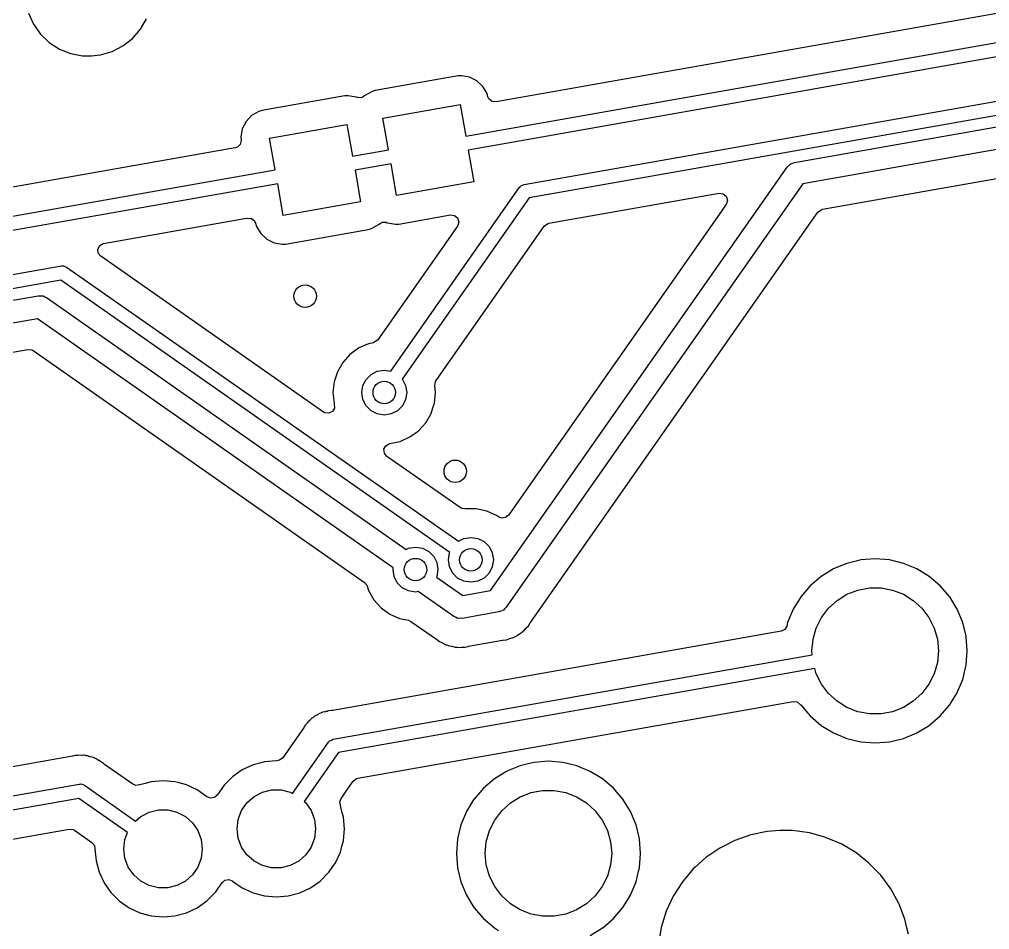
# Model space of a CAD drawing. Extents: x -140 to 29, y -83 to 10.
# Drawn here: x -68.88 to -51.62, y -59 to -42.8 of the extents above; entities that cross this region are included whole.
import ezdxf

# ---------------------------------------------------------------- set-up
doc = ezdxf.new("R2010")
doc.units = 0
doc.layers.add('BLACK', color=7, linetype='CONTINUOUS')

msp = doc.modelspace()

# ---------------------------------------------------------------- linework, layer by layer
at = {"layer": 'BLACK', "linetype": 'CONTINUOUS'}
for p, q in [((-43.5938, -41.2996), (-60.4055, -44.2713)), ((-60.9414, -44.8824), (-43.4295, -41.7869)), ((-43.3968, -42.035), (-60.898, -45.1286)), ((-68.723, -42.6944), (-68.6337, -42.8899)), ((-66.7326, -42.9786), (-66.6261, -42.7942)), ((-68.6337, -42.8899), (-68.509, -43.065)), ((-66.7336, -42.9804), (-66.7326, -42.9786)), ((-59.9073, -45.7397), (-43.2947, -42.8104)), ((-68.509, -43.065), (-68.3535, -43.2133)), ((-66.9727, -43.2202), (-66.8743, -43.1428)), ((-66.8743, -43.1428), (-66.7901, -43.0456)), ((-66.8743, -43.1428), (-66.8743, -43.1428)), ((-66.8743, -43.1428), (-66.8743, -43.1428)), ((-66.7901, -43.0456), (-66.7336, -42.9804)), ((-43.262, -43.0585), (-59.8129, -45.9769)), ((-68.3535, -43.2133), (-68.1726, -43.3295)), ((-67.2343, -43.3742), (-67.0433, -43.2757)), ((-67.0433, -43.2757), (-66.9727, -43.2202)), ((-55.0958, -45.3482), (-43.2617, -43.2615)), ((-68.1726, -43.3295), (-67.9731, -43.4094)), ((-67.9731, -43.4094), (-67.762, -43.4501)), ((-67.762, -43.4501), (-67.762, -43.4501)), ((-67.762, -43.4501), (-67.6009, -43.4501)), ((-67.6009, -43.4501), (-67.4406, -43.4348)), ((-67.6009, -43.4501), (-67.6009, -43.4501)), ((-67.6009, -43.4501), (-67.6009, -43.4501)), ((-67.6009, -43.4501), (-67.6009, -43.4501)), ((-67.4406, -43.4348), (-67.2343, -43.3742)), ((-67.4406, -43.4348), (-67.4406, -43.4348)), ((-67.4406, -43.4348), (-67.4406, -43.4348)), ((-67.2343, -43.3742), (-67.2343, -43.3742)), ((-67.2343, -43.3742), (-67.2343, -43.3742)), ((-43.2095, -43.6585), (-54.9448, -45.7277)), ((-61.0813, -43.8087), (-62.5529, -44.0682)), ((-61.0206, -43.8046), (-61.0813, -43.8087)), ((-61.0813, -43.8087), (-61.0813, -43.8087)), ((-60.8768, -43.8311), (-61.0206, -43.8046)), ((-61.0206, -43.8046), (-61.0206, -43.8046)), ((-60.7463, -43.8971), (-60.8768, -43.8311)), ((-60.8768, -43.8311), (-60.8768, -43.8311)), ((-60.6397, -43.9972), (-60.7463, -43.8971)), ((-60.5655, -44.1232), (-60.6397, -43.9972)), ((-63.0972, -44.1641), (-64.5688, -44.4236)), ((-63.0365, -44.16), (-63.0972, -44.1641)), ((-63.0972, -44.1641), (-63.0972, -44.1641)), ((-62.8927, -44.1866), (-63.0365, -44.16)), ((-63.0365, -44.16), (-63.0365, -44.16)), ((-62.889, -44.1884), (-62.8927, -44.1866)), ((-62.8927, -44.1866), (-62.8927, -44.1866)), ((-62.7446, -44.1647), (-62.8015, -44.1982)), ((-62.7445, -44.1648), (-62.7446, -44.1647)), ((-62.7438, -44.1643), (-62.7445, -44.1648)), ((-62.7403, -44.1622), (-62.7438, -44.1643)), ((-62.7375, -44.1592), (-62.7403, -44.1622)), ((-62.6114, -44.0851), (-62.7375, -44.1592)), ((-62.5529, -44.0682), (-62.6114, -44.0851)), ((-62.5529, -44.0682), (-62.5529, -44.0682)), ((-62.5529, -44.0682), (-62.5529, -44.0682)), ((-60.5485, -44.1822), (-60.5655, -44.1232)), ((-60.5655, -44.1232), (-60.5655, -44.1232)), ((-60.5312, -44.2187), (-60.5485, -44.1822)), ((-54.5977, -46.1829), (-43.1759, -44.1689)), ((-62.8724, -44.1954), (-62.889, -44.1884)), ((-62.8015, -44.1982), (-62.8724, -44.1954)), ((-62.4167, -44.5605), (-61.0409, -44.3179)), ((-61.0409, -44.3179), (-60.9414, -44.8824)), ((-60.4761, -44.2635), (-60.5312, -44.2187)), ((-60.4055, -44.2713), (-60.4761, -44.2635)), ((-64.7534, -44.5147), (-64.8534, -44.6213)), ((-64.6273, -44.4406), (-64.7534, -44.5147)), ((-64.5688, -44.4236), (-64.6273, -44.4406)), ((-64.5688, -44.4236), (-64.5688, -44.4236)), ((-64.5688, -44.4236), (-64.5688, -44.4236)), ((-64.8534, -44.6213), (-64.9194, -44.7518)), ((-64.4326, -44.916), (-63.0568, -44.6734)), ((-63.0568, -44.6734), (-62.9573, -45.2382)), ((-62.3171, -45.1253), (-62.4167, -44.5605)), ((-64.9194, -44.7518), (-64.9459, -44.8956)), ((-64.9571, -45.0268), (-65.0075, -45.0768)), ((-64.9418, -44.9575), (-64.9571, -45.0268)), ((-64.9459, -44.8956), (-64.9422, -44.9509)), ((-64.9422, -44.9509), (-64.9418, -44.9575)), ((-64.333, -45.4807), (-64.4326, -44.916)), ((-65.0456, -45.09), (-97.9266, -50.8878)), ((-65.0075, -45.0768), (-65.0456, -45.09)), ((-62.9573, -45.2382), (-62.3171, -45.1253)), ((-60.898, -45.1286), (-60.7984, -45.6937)), ((-62.2737, -45.3715), (-62.9138, -45.4844)), ((-62.1741, -45.9363), (-62.2737, -45.3715)), ((-55.2001, -45.4079), (-55.1779, -45.3828)), ((-55.1779, -45.3828), (-55.1674, -45.3784)), ((-55.1674, -45.3784), (-55.1589, -45.3707)), ((-55.1589, -45.3707), (-55.1268, -45.3612)), ((-55.1268, -45.3612), (-55.0958, -45.3482)), ((-98.4625, -51.4987), (-64.333, -45.4807)), ((-62.9138, -45.4844), (-62.8143, -46.0491)), ((-60.5039, -52.9696), (-55.2249, -45.4305)), ((-55.2249, -45.4305), (-55.2001, -45.4079)), ((-64.2896, -45.7269), (-98.4191, -51.7449)), ((-64.19, -46.2917), (-64.2896, -45.7269)), ((-60.7984, -45.6937), (-62.1741, -45.9363)), ((-54.9448, -45.7277), (-60.2238, -53.2669)), ((-59.935, -45.7534), (-59.9073, -45.7397)), ((-62.2786, -49.0623), (-59.988, -45.7911)), ((-59.988, -45.7911), (-59.9727, -45.7748)), ((-59.9727, -45.7748), (-59.9704, -45.7709)), ((-59.9704, -45.7709), (-59.968, -45.7697)), ((-59.968, -45.7697), (-59.9637, -45.7651)), ((-59.9637, -45.7651), (-59.935, -45.7534)), ((-59.4658, -46.432), (-56.4354, -45.8977)), ((-56.4354, -45.8977), (-56.3649, -45.9055)), ((-56.3649, -45.9055), (-56.3098, -45.9503)), ((-62.8143, -46.0491), (-64.19, -46.2917)), ((-59.8129, -45.9769), (-62.0735, -49.2053)), ((-56.3098, -45.9503), (-56.2876, -46.0178)), ((-56.2876, -46.0178), (-56.3055, -46.0865)), ((-56.3966, -46.2173), (-60.1675, -51.6026)), ((-58.7649, -52.07), (-54.679, -46.2347)), ((-56.3103, -46.094), (-56.3966, -46.2173)), ((-56.3055, -46.0865), (-56.3103, -46.094)), ((-54.679, -46.2347), (-54.6235, -46.1904)), ((-54.6235, -46.1904), (-54.5977, -46.1829)), ((-67.3863, -46.7893), (-64.8789, -46.3472)), ((-64.8789, -46.3472), (-64.8256, -46.3378)), ((-64.8256, -46.3378), (-64.755, -46.3457)), ((-64.755, -46.3457), (-64.6999, -46.3904)), ((-64.6999, -46.3904), (-64.6827, -46.4269)), ((-64.6827, -46.4269), (-64.6824, -46.4279)), ((-64.6824, -46.4279), (-64.6824, -46.4279)), ((-64.6824, -46.4279), (-64.6654, -46.4864)), ((-62.4864, -46.4449), (-62.4295, -46.4115)), ((-62.4295, -46.4115), (-62.3585, -46.4143)), ((-62.3585, -46.4143), (-62.342, -46.4212)), ((-62.342, -46.4212), (-62.3383, -46.4231)), ((-62.3383, -46.4231), (-62.1945, -46.4496)), ((-62.1337, -46.4455), (-61.2163, -46.2837)), ((-61.2163, -46.2837), (-61.1458, -46.2916)), ((-61.1458, -46.2916), (-61.0907, -46.3364)), ((-61.0907, -46.3364), (-61.0685, -46.4038)), ((-61.0685, -46.4038), (-61.0864, -46.4725)), ((-64.6654, -46.4864), (-64.5913, -46.6125)), ((-64.1496, -46.801), (-62.6781, -46.5415)), ((-62.6781, -46.5415), (-62.6195, -46.5245)), ((-62.6195, -46.5245), (-62.4935, -46.4504)), ((-61.0912, -46.4801), (-62.5094, -48.5054)), ((-62.4935, -46.4504), (-62.4907, -46.4474)), ((-62.4907, -46.4474), (-62.4871, -46.4454)), ((-62.4871, -46.4454), (-62.4865, -46.4448)), ((-62.4865, -46.4448), (-62.4864, -46.4449)), ((-62.1945, -46.4496), (-62.1669, -46.4477)), ((-62.1945, -46.4496), (-62.1945, -46.4496)), ((-62.1945, -46.4496), (-62.1945, -46.4496)), ((-62.1669, -46.4477), (-62.1337, -46.4455)), ((-61.4711, -49.2315), (-59.5471, -46.4838)), ((-61.0864, -46.4725), (-61.0912, -46.4801)), ((-59.5471, -46.4838), (-59.4917, -46.4395)), ((-59.4917, -46.4395), (-59.4658, -46.432)), ((-64.5913, -46.6125), (-64.4847, -46.7126)), ((-64.4847, -46.7126), (-64.3542, -46.7785)), ((-67.4883, -46.8905), (-67.4563, -46.8272)), ((-67.481, -46.9612), (-67.4883, -46.8905)), ((-67.4563, -46.8272), (-67.3951, -46.7912)), ((-67.3951, -46.7912), (-67.3863, -46.7893)), ((-64.3542, -46.7785), (-64.2104, -46.8051)), ((-64.2104, -46.8051), (-64.1828, -46.8032)), ((-64.2104, -46.8051), (-64.2104, -46.8051)), ((-64.2104, -46.8051), (-64.2104, -46.8051)), ((-64.1828, -46.8032), (-64.1496, -46.801)), ((-67.4367, -47.0166), (-67.481, -46.9612)), ((-63.4741, -49.7912), (-67.4367, -47.0166)), ((-109.103, -54.4143), (-68.1381, -47.191)), ((-68.1381, -47.191), (-68.1157, -47.1903)), ((-68.1157, -47.1903), (-68.1114, -47.1892)), ((-68.1114, -47.1892), (-68.1088, -47.19)), ((-68.1088, -47.19), (-68.1025, -47.1898)), ((-68.1025, -47.1898), (-68.074, -47.2018)), ((-68.074, -47.2018), (-68.0447, -47.2117)), ((-68.0447, -47.2117), (-61.0752, -52.0917)), ((-68.1456, -47.4462), (-109.009, -54.6515)), ((-61.2288, -52.2894), (-68.1456, -47.4462)), ((-104.292, -54.0228), (-68.5526, -47.721)), ((-68.5526, -47.721), (-68.5191, -47.7227)), ((-68.5191, -47.7227), (-68.4856, -47.7206)), ((-68.4856, -47.7206), (-68.4751, -47.7249)), ((-68.4751, -47.7249), (-68.4637, -47.7254)), ((-68.4637, -47.7254), (-68.4343, -47.7415)), ((-68.4343, -47.7415), (-68.4032, -47.7541)), ((-68.4032, -47.7541), (-62.0024, -52.236)), ((-68.5647, -48.1293), (-104.141, -54.4023)), ((-62.2325, -52.5632), (-68.5647, -48.1293)), ((-62.8501, -48.653), (-63.0046, -48.7653)), ((-62.8431, -48.6499), (-62.8501, -48.653)), ((-62.6756, -48.5753), (-62.8431, -48.6499)), ((-62.5864, -48.5564), (-62.6756, -48.5753)), ((-62.6756, -48.5753), (-62.6756, -48.5753)), ((-62.6756, -48.5753), (-62.6756, -48.5753)), ((-62.5648, -48.5497), (-62.5864, -48.5564)), ((-62.5094, -48.5054), (-62.5648, -48.5497)), ((-103.794, -54.8575), (-68.7353, -48.6757)), ((-68.7353, -48.6757), (-68.6647, -48.6836)), ((-68.6647, -48.6836), (-68.6411, -48.6966)), ((-68.6411, -48.6966), (-62.745, -52.8251)), ((-63.0046, -48.7653), (-63.1324, -48.9072)), ((-63.1324, -48.9072), (-63.2279, -49.0726)), ((-63.1324, -48.9072), (-63.1324, -48.9072)), ((-63.1324, -48.9072), (-63.1324, -48.9072)), ((-63.2279, -49.0726), (-63.2869, -49.2542)), ((-62.7169, -49.209), (-62.6284, -49.1205)), ((-62.6284, -49.1205), (-62.5169, -49.0637)), ((-62.5169, -49.0637), (-62.3933, -49.0441)), ((-62.3933, -49.0441), (-62.2786, -49.0623)), ((-63.2869, -49.2542), (-63.3068, -49.4441)), ((-62.7933, -49.4441), (-62.7738, -49.3205)), ((-62.7738, -49.3205), (-62.7169, -49.209)), ((-62.0735, -49.2053), (-62.0697, -49.209)), ((-62.0697, -49.209), (-62.0129, -49.3205)), ((-62.0129, -49.3205), (-61.9933, -49.4441)), ((-61.4932, -49.317), (-61.4804, -49.2471)), ((-61.4798, -49.4441), (-61.4932, -49.317)), ((-61.4804, -49.2471), (-61.4711, -49.2315)), ((-63.3068, -49.4441), (-63.2869, -49.6341)), ((-62.7738, -49.5677), (-62.7933, -49.4441)), ((-61.9933, -49.4441), (-62.0129, -49.5677)), ((-61.4998, -49.6341), (-61.4798, -49.4441)), ((-63.2869, -49.6341), (-63.2822, -49.6484)), ((-63.2822, -49.6484), (-63.282, -49.6491)), ((-63.282, -49.6491), (-63.28, -49.7201)), ((-62.7169, -49.6792), (-62.7738, -49.5677)), ((-62.6284, -49.7677), (-62.7169, -49.6792)), ((-62.0697, -49.6792), (-62.1582, -49.7677)), ((-62.0129, -49.5677), (-62.0697, -49.6792)), ((-61.5268, -49.7173), (-61.4998, -49.6341)), ((-63.4509, -49.8041), (-63.4741, -49.7912)), ((-63.3803, -49.8122), (-63.4509, -49.8041)), ((-63.3166, -49.7809), (-63.3803, -49.8122)), ((-63.28, -49.7201), (-63.3166, -49.7809)), ((-62.5169, -49.8246), (-62.6284, -49.7677)), ((-62.3933, -49.8441), (-62.5169, -49.8246)), ((-62.2697, -49.8246), (-62.3933, -49.8441)), ((-62.1582, -49.7677), (-62.2697, -49.8246)), ((-61.6543, -49.9811), (-61.5667, -49.8293)), ((-61.5667, -49.8293), (-61.5588, -49.8157)), ((-61.5588, -49.8157), (-61.5268, -49.7173)), ((-61.7821, -50.123), (-61.6543, -49.9811)), ((-61.6543, -49.9811), (-61.6543, -49.9811)), ((-61.9366, -50.2352), (-61.8433, -50.1675)), ((-61.8433, -50.1675), (-61.7821, -50.123)), ((-62.3994, -50.4538), (-62.3674, -50.3905)), ((-62.3674, -50.3905), (-62.3062, -50.3545)), ((-62.3062, -50.3545), (-62.3017, -50.3534)), ((-62.3017, -50.3534), (-62.2978, -50.3526)), ((-62.2978, -50.3526), (-62.111, -50.3129)), ((-62.2978, -50.3526), (-62.2978, -50.3526)), ((-62.111, -50.3129), (-61.9366, -50.2352)), ((-62.3921, -50.5244), (-62.3994, -50.4538)), ((-62.3478, -50.5799), (-62.3921, -50.5244)), ((-61.0441, -51.4928), (-62.3478, -50.5799)), ((-61.0164, -51.5074), (-61.0441, -51.4928)), ((-60.9551, -51.5121), (-61.0164, -51.5074)), ((-60.9549, -51.5141), (-60.9551, -51.5121)), ((-60.9483, -51.5134), (-60.9549, -51.5141)), ((-60.7574, -51.5134), (-60.9483, -51.5134)), ((-60.9483, -51.5134), (-60.9483, -51.5134)), ((-60.5706, -51.5531), (-60.7574, -51.5134)), ((-60.3961, -51.6307), (-60.5706, -51.5531)), ((-60.1675, -51.6026), (-60.1841, -51.6263)), ((-60.3614, -51.656), (-60.3961, -51.6307)), ((-60.3961, -51.6307), (-60.3961, -51.6307)), ((-60.3102, -51.6779), (-60.3614, -51.656)), ((-60.2396, -51.6706), (-60.3102, -51.6779)), ((-60.1841, -51.6263), (-60.2396, -51.6706)), ((-61.0752, -52.0917), (-60.9765, -52.0414)), ((-60.9765, -52.0414), (-60.8528, -52.0219)), ((-60.8528, -52.0219), (-60.7292, -52.0414)), ((-60.7292, -52.0414), (-60.6177, -52.0983)), ((-60.6177, -52.0983), (-60.5292, -52.1868)), ((-59.7938, -53.5394), (-58.7649, -52.07)), ((-62.0024, -52.236), (-61.9613, -52.2151)), ((-61.9613, -52.2151), (-61.8377, -52.1955)), ((-61.8377, -52.1955), (-61.714, -52.2151)), ((-61.714, -52.2151), (-61.6025, -52.2719)), ((-61.6025, -52.2719), (-61.514, -52.3604)), ((-61.2528, -52.4219), (-61.2333, -52.2983)), ((-61.2333, -52.2983), (-61.2288, -52.2894)), ((-60.5292, -52.1868), (-60.4724, -52.2983)), ((-60.4724, -52.2983), (-60.4528, -52.4219)), ((-61.514, -52.3604), (-61.4572, -52.4719)), ((-61.4572, -52.4719), (-61.4377, -52.5955)), ((-61.2333, -52.5455), (-61.2528, -52.4219)), ((-60.4528, -52.4219), (-60.4724, -52.5455)), ((-53.995, -52.443), (-54.166, -52.484)), ((-53.916, -52.424), (-53.995, -52.443)), ((-53.6597, -52.4039), (-53.916, -52.424)), ((-53.4033, -52.424), (-53.6597, -52.4039)), ((-53.1533, -52.484), (-53.4033, -52.424)), ((-62.2377, -52.5955), (-62.2325, -52.5632)), ((-62.2181, -52.7191), (-62.2377, -52.5955)), ((-61.4377, -52.5955), (-61.4572, -52.7191)), ((-61.1765, -52.657), (-61.2333, -52.5455)), ((-60.4724, -52.5455), (-60.5292, -52.657)), ((-54.4035, -52.5824), (-54.6228, -52.7168)), ((-54.3888, -52.5763), (-54.4035, -52.5824)), ((-54.166, -52.484), (-54.3888, -52.5763)), ((-52.9158, -52.5824), (-53.1533, -52.484)), ((-52.6965, -52.7168), (-52.9158, -52.5824)), ((-62.1613, -52.8306), (-62.2181, -52.7191)), ((-61.4572, -52.7191), (-61.4617, -52.728)), ((-61.4617, -52.728), (-60.9934, -53.0559)), ((-61.088, -52.7455), (-61.1765, -52.657)), ((-60.9765, -52.8023), (-61.088, -52.7455)), ((-60.8528, -52.8219), (-60.9765, -52.8023)), ((-60.7292, -52.8023), (-60.8528, -52.8219)), ((-60.6177, -52.7455), (-60.7292, -52.8023)), ((-60.5292, -52.657), (-60.6177, -52.7455)), ((-54.6228, -52.7168), (-54.8183, -52.8838)), ((-54.6228, -52.7168), (-54.6228, -52.7168)), ((-54.6228, -52.7168), (-54.6228, -52.7168)), ((-52.501, -52.8838), (-52.6965, -52.7168)), ((-52.6965, -52.7168), (-52.6965, -52.7168)), ((-62.745, -52.8251), (-62.7007, -52.8806)), ((-62.7007, -52.8806), (-62.6974, -52.8894)), ((-62.6974, -52.8894), (-62.6722, -52.9671)), ((-62.6722, -52.9671), (-62.5767, -53.1325)), ((-62.0728, -52.9191), (-62.1613, -52.8306)), ((-61.9613, -52.9759), (-62.0728, -52.9191)), ((-61.8377, -52.9955), (-61.9613, -52.9759)), ((-61.7882, -52.9877), (-61.8377, -52.9955)), ((-61.155, -53.4311), (-61.7882, -52.9877)), ((-60.9934, -53.0559), (-60.5039, -52.9696)), ((-54.8183, -52.8838), (-54.9853, -53.0793)), ((-54.1611, -53.0353), (-53.9675, -52.9603)), ((-53.9675, -52.9603), (-53.7635, -52.9222)), ((-53.7635, -52.9222), (-53.5559, -52.9222)), ((-53.5559, -52.9222), (-53.3518, -52.9603)), ((-53.3518, -52.9603), (-53.1582, -53.0353)), ((-52.334, -53.0793), (-52.501, -52.8838)), ((-62.5767, -53.1325), (-62.5767, -53.1325)), ((-62.5767, -53.1325), (-62.5767, -53.1325)), ((-62.5767, -53.1325), (-62.4597, -53.2623)), ((-54.9853, -53.0793), (-55.1196, -53.2985)), ((-54.9853, -53.0793), (-54.9853, -53.0793)), ((-54.491, -53.2845), (-54.3376, -53.1446)), ((-54.3376, -53.1446), (-54.1611, -53.0353)), ((-53.1582, -53.0353), (-52.9817, -53.1446)), ((-52.9817, -53.1446), (-52.8283, -53.2845)), ((-52.1997, -53.2985), (-52.334, -53.0793)), ((-52.334, -53.0793), (-52.334, -53.0793)), ((-62.4597, -53.2623), (-62.4489, -53.2744)), ((-62.4489, -53.2744), (-62.2944, -53.3866)), ((-60.2898, -53.3266), (-60.3219, -53.3361)), ((-60.2813, -53.319), (-60.2898, -53.3266)), ((-60.2708, -53.3146), (-60.2813, -53.319)), ((-60.2486, -53.2894), (-60.2708, -53.3146)), ((-60.2238, -53.2669), (-60.2486, -53.2894)), ((-55.1196, -53.2985), (-55.218, -53.5361)), ((-54.6162, -53.4502), (-54.491, -53.2845)), ((-52.8283, -53.2845), (-52.7032, -53.4502)), ((-52.1013, -53.5361), (-52.1997, -53.2985)), ((-62.2944, -53.3866), (-62.1199, -53.4643)), ((-62.1199, -53.4643), (-61.9643, -53.4974)), ((-61.9643, -53.4974), (-61.9182, -53.5174)), ((-61.1239, -53.4437), (-61.155, -53.4311)), ((-61.0944, -53.4598), (-61.1239, -53.4437)), ((-61.0831, -53.4603), (-61.0944, -53.4598)), ((-61.0725, -53.4646), (-61.0831, -53.4603)), ((-61.0391, -53.4625), (-61.0725, -53.4646)), ((-61.0055, -53.4642), (-61.0391, -53.4625)), ((-60.3529, -53.3491), (-61.0055, -53.4642)), ((-60.3219, -53.3361), (-60.3529, -53.3491)), ((-54.7087, -53.636), (-54.6162, -53.4502)), ((-52.7032, -53.4502), (-52.6106, -53.636)), ((-61.9182, -53.5174), (-61.4657, -53.8343)), ((-59.9179, -53.6895), (-59.8796, -53.6469)), ((-59.8796, -53.6469), (-59.876, -53.6429)), ((-59.876, -53.6429), (-59.8734, -53.6401)), ((-59.8734, -53.6401), (-59.8287, -53.5961)), ((-59.8287, -53.5961), (-59.7959, -53.5426)), ((-59.7959, -53.5426), (-59.7938, -53.5394)), ((-55.2686, -53.6612), (-55.3317, -53.6939)), ((-55.2333, -53.5997), (-55.2686, -53.6612)), ((-55.218, -53.5361), (-55.2333, -53.5997)), ((-54.7655, -53.8357), (-54.7087, -53.636)), ((-52.6106, -53.636), (-52.5538, -53.8357)), ((-52.0489, -53.7544), (-52.1013, -53.5361)), ((-55.3339, -53.6943), (-63.3101, -55.1008)), ((-61.4657, -53.8343), (-61.4627, -53.8365)), ((-61.4627, -53.8365), (-61.4136, -53.8755)), ((-60.2838, -53.8534), (-60.2214, -53.8463)), ((-60.2214, -53.8463), (-60.1627, -53.8244)), ((-60.1627, -53.8244), (-60.1591, -53.8232)), ((-60.1591, -53.8232), (-60.0991, -53.8049)), ((-60.0991, -53.8049), (-60.0903, -53.7997)), ((-60.0903, -53.7997), (-60.0697, -53.7899)), ((-60.0697, -53.7899), (-60.0602, -53.7863)), ((-60.0602, -53.7863), (-60.0406, -53.7731)), ((-60.0406, -53.7731), (-60.0083, -53.7511)), ((-60.0083, -53.7511), (-60.0051, -53.749)), ((-60.0051, -53.749), (-59.9512, -53.7169)), ((-59.9512, -53.7169), (-59.944, -53.7098)), ((-59.944, -53.7098), (-59.9263, -53.6953)), ((-59.9263, -53.6953), (-59.9179, -53.6896)), ((-59.9179, -53.6896), (-59.9179, -53.6895)), ((-59.9179, -53.6896), (-59.9179, -53.6896)), ((-55.3317, -53.6939), (-55.3339, -53.6943)), ((-54.7847, -54.0424), (-54.7655, -53.8357)), ((-52.5538, -53.8357), (-52.5347, -54.0424)), ((-52.0413, -53.7861), (-52.0489, -53.7544)), ((-52.0211, -54.0424), (-52.0413, -53.7861)), ((-61.4136, -53.8755), (-61.3566, -53.9017)), ((-61.3566, -53.9017), (-61.3532, -53.9033)), ((-61.3532, -53.9033), (-61.2978, -53.9329)), ((-61.2978, -53.9329), (-61.2879, -53.9354)), ((-61.2879, -53.9354), (-61.2664, -53.943)), ((-61.2664, -53.943), (-61.2572, -53.9472)), ((-61.2572, -53.9472), (-61.2572, -53.9472)), ((-61.2572, -53.9472), (-61.2572, -53.9472)), ((-61.2572, -53.9472), (-61.1955, -53.9589)), ((-61.1955, -53.9589), (-61.1919, -53.9597)), ((-61.1919, -53.9597), (-61.131, -53.9752)), ((-61.131, -53.9752), (-61.1209, -53.9752)), ((-61.1209, -53.9752), (-61.0982, -53.9774)), ((-61.0982, -53.9774), (-61.0881, -53.9794)), ((-61.0881, -53.9794), (-61.0255, -53.976)), ((-61.0255, -53.976), (-61.0217, -53.9759)), ((-61.0217, -53.9759), (-60.959, -53.9763)), ((-60.959, -53.9763), (-60.898, -53.9617)), ((-60.898, -53.9617), (-60.8943, -53.9609)), ((-60.8943, -53.9609), (-60.2875, -53.854)), ((-60.2875, -53.854), (-60.2838, -53.8534)), ((-63.3044, -55.6161), (-54.7781, -54.1127)), ((-54.7781, -54.1127), (-54.7847, -54.0424)), ((-52.5347, -54.0424), (-52.5538, -54.2491)), ((-52.0413, -54.2987), (-52.0211, -54.0424)), ((-54.7343, -54.3588), (-63.21, -55.8533)), ((-54.7087, -54.4488), (-54.7343, -54.3588)), ((-52.5538, -54.2491), (-52.6106, -54.4488)), ((-52.1013, -54.5487), (-52.0515, -54.3411)), ((-52.0515, -54.3411), (-52.0413, -54.2987)), ((-54.6162, -54.6346), (-54.7087, -54.4488)), ((-52.6106, -54.4488), (-52.7032, -54.6346)), ((-54.491, -54.8003), (-54.6162, -54.6346)), ((-52.7032, -54.6346), (-52.8283, -54.8003)), ((-52.1806, -54.7401), (-52.1013, -54.5487)), ((-54.3376, -54.9402), (-54.491, -54.8003)), ((-52.8283, -54.8003), (-52.9817, -54.9402)), ((-52.3187, -54.9805), (-52.1997, -54.7863)), ((-52.1997, -54.7863), (-52.1806, -54.7401)), ((-62.8629, -56.3085), (-55.1174, -54.9427)), ((-55.1174, -54.9427), (-55.0468, -54.9506)), ((-55.0468, -54.9506), (-54.9917, -54.9953)), ((-54.9917, -54.9953), (-54.9881, -55.0009)), ((-54.9881, -55.0009), (-54.9853, -55.0055)), ((-54.9853, -55.0055), (-54.9853, -55.0055)), ((-54.9853, -55.0055), (-54.9853, -55.0055)), ((-54.9853, -55.0055), (-54.8604, -55.1517)), ((-54.1611, -55.0495), (-54.3376, -54.9402)), ((-53.9675, -55.1245), (-54.1611, -55.0495)), ((-53.1582, -55.0495), (-53.3518, -55.1245)), ((-52.9817, -54.9402), (-53.1582, -55.0495)), ((-52.501, -55.201), (-52.334, -55.0055)), ((-52.334, -55.0055), (-52.3187, -54.9805)), ((-52.334, -55.0055), (-52.334, -55.0055)), ((-63.6656, -55.231), (-63.6828, -55.2416)), ((-63.6496, -55.2193), (-63.6656, -55.231)), ((-63.6342, -55.2061), (-63.6496, -55.2193)), ((-63.6081, -55.1933), (-63.6342, -55.2061)), ((-63.5919, -55.1853), (-63.6081, -55.1933)), ((-63.5867, -55.1824), (-63.5919, -55.1853)), ((-63.5465, -55.1577), (-63.5867, -55.1824)), ((-63.5271, -55.1517), (-63.5465, -55.1577)), ((-63.5465, -55.1577), (-63.5465, -55.1577)), ((-63.5088, -55.1444), (-63.5271, -55.1517)), ((-63.4965, -55.1383), (-63.5088, -55.1444)), ((-63.4906, -55.1355), (-63.4965, -55.1383)), ((-63.4444, -55.1258), (-63.4906, -55.1355)), ((-63.4906, -55.1355), (-63.4906, -55.1355)), ((-63.4906, -55.1355), (-63.4906, -55.1355)), ((-63.4906, -55.1355), (-63.4906, -55.1355)), ((-63.4387, -55.1243), (-63.4444, -55.1258)), ((-63.432, -55.1223), (-63.4387, -55.1243)), ((-63.4123, -55.1188), (-63.432, -55.1223)), ((-63.432, -55.1223), (-63.432, -55.1223)), ((-63.4025, -55.1171), (-63.4123, -55.1188)), ((-63.3797, -55.1123), (-63.4025, -55.1171)), ((-63.3339, -55.1027), (-63.3797, -55.1123)), ((-63.326, -55.1021), (-63.3339, -55.1027)), ((-63.3101, -55.1008), (-63.326, -55.1018)), ((-63.326, -55.1018), (-63.326, -55.1021)), ((-54.8604, -55.1517), (-54.8183, -55.201)), ((-54.8183, -55.201), (-54.6228, -55.368)), ((-53.7635, -55.1626), (-53.9675, -55.1245)), ((-53.5559, -55.1626), (-53.7635, -55.1626)), ((-53.3518, -55.1245), (-53.5559, -55.1626)), ((-52.6872, -55.36), (-52.501, -55.201)), ((-63.8205, -55.4028), (-64.2005, -55.9454)), ((-63.8173, -55.3977), (-63.8205, -55.4028)), ((-63.8099, -55.3847), (-63.8173, -55.3977)), ((-63.794, -55.3567), (-63.8099, -55.3847)), ((-63.7799, -55.3421), (-63.794, -55.3567)), ((-63.7674, -55.3269), (-63.7799, -55.3421)), ((-63.7557, -55.3103), (-63.7674, -55.3269)), ((-63.7199, -55.2796), (-63.7557, -55.3103)), ((-63.7557, -55.3103), (-63.7557, -55.3103)), ((-63.7156, -55.2755), (-63.7199, -55.2796)), ((-63.7008, -55.2602), (-63.7156, -55.2755)), ((-63.6828, -55.2416), (-63.7008, -55.2602)), ((-54.6228, -55.368), (-54.4035, -55.5024)), ((-52.9158, -55.5024), (-52.6965, -55.368)), ((-52.6965, -55.368), (-52.6872, -55.36)), ((-54.4035, -55.5024), (-54.166, -55.6008)), ((-53.1533, -55.6008), (-52.9158, -55.5024)), ((-64.0235, -56.5792), (-63.3851, -55.6675)), ((-63.3851, -55.6675), (-63.3698, -55.6512)), ((-63.3698, -55.6512), (-63.3675, -55.6474)), ((-63.3675, -55.6474), (-63.3651, -55.6462)), ((-63.3651, -55.6462), (-63.3608, -55.6416)), ((-63.3608, -55.6416), (-63.3321, -55.6298)), ((-63.3321, -55.6298), (-63.3044, -55.6161)), ((-54.166, -55.6008), (-53.916, -55.6608)), ((-53.916, -55.6608), (-53.6597, -55.681)), ((-53.6597, -55.681), (-53.4033, -55.6608)), ((-53.4033, -55.6608), (-53.1533, -55.6008)), ((-67.9424, -55.9176), (-70.9625, -56.4501)), ((-67.9366, -55.9162), (-67.9424, -55.9176)), ((-67.9166, -55.9107), (-67.9366, -55.9162)), ((-67.8911, -55.9037), (-67.9166, -55.9107)), ((-67.8875, -55.9037), (-67.8911, -55.9037)), ((-67.8708, -55.9034), (-67.8875, -55.9037)), ((-67.8512, -55.9015), (-67.8708, -55.9034)), ((-67.8312, -55.898), (-67.8512, -55.9015)), ((-67.7842, -55.9016), (-67.8312, -55.898)), ((-67.7782, -55.9018), (-67.7842, -55.9016)), ((-67.7416, -55.9011), (-67.7782, -55.9018)), ((-67.7311, -55.9009), (-67.7416, -55.9011)), ((-67.7114, -55.9056), (-67.7311, -55.9009)), ((-67.7311, -55.9009), (-67.7311, -55.9009)), ((-67.7311, -55.9009), (-67.7311, -55.9009)), ((-67.6918, -55.9087), (-67.7114, -55.9056)), ((-67.6716, -55.9102), (-67.6918, -55.9087)), ((-67.627, -55.9254), (-67.6716, -55.9102)), ((-67.6716, -55.9102), (-67.6716, -55.9102)), ((-63.21, -55.8533), (-63.8184, -56.7222)), ((-67.6213, -55.9271), (-67.627, -55.9254)), ((-67.5754, -55.938), (-67.6213, -55.9271)), ((-67.5574, -55.9475), (-67.5754, -55.938)), ((-67.5393, -55.9553), (-67.5574, -55.9475)), ((-67.5201, -55.9618), (-67.5393, -55.9553)), ((-67.4806, -55.9877), (-67.5201, -55.9618)), ((-67.5201, -55.9618), (-67.5201, -55.9618)), ((-67.4755, -55.9907), (-67.4806, -55.9877)), ((-67.4693, -55.9939), (-67.4755, -55.9907)), ((-67.4448, -56.0111), (-67.4693, -55.9939)), ((-67.4693, -55.9939), (-67.4693, -55.9939)), ((-67.3862, -56.0495), (-67.4448, -56.0111)), ((-67.3801, -56.0546), (-67.3862, -56.0495)), ((-67.38, -56.0544), (-67.3801, -56.0546)), ((-67.368, -56.0649), (-67.38, -56.0544)), ((-66.8671, -56.4156), (-67.368, -56.0649)), ((-64.7273, -56.0719), (-64.9187, -56.1612)), ((-64.6075, -56.0398), (-64.7273, -56.0719)), ((-64.7273, -56.0719), (-64.7273, -56.0719)), ((-64.5233, -56.0172), (-64.6075, -56.0398)), ((-64.3129, -55.9988), (-64.5233, -56.0172)), ((-64.3074, -55.9988), (-64.3129, -55.9988)), ((-64.3129, -55.9988), (-64.3129, -55.9988)), ((-64.3129, -55.9988), (-64.3129, -55.9988)), ((-64.2559, -55.9898), (-64.3074, -55.9976)), ((-64.3074, -55.9976), (-64.3074, -55.9988)), ((-64.2005, -55.9454), (-64.2559, -55.9898)), ((-59.9785, -56.0881), (-60.1839, -56.1732)), ((-59.8074, -56.0471), (-59.9785, -56.0881)), ((-59.7285, -56.0281), (-59.8074, -56.0471)), ((-59.4721, -56.0079), (-59.7285, -56.0281)), ((-59.2158, -56.0281), (-59.4721, -56.0079)), ((-58.9658, -56.0881), (-59.2158, -56.0281)), ((-58.7282, -56.1865), (-58.9658, -56.0881)), ((-64.9187, -56.1612), (-65.0917, -56.2823)), ((-60.216, -56.1865), (-60.4352, -56.3209)), ((-60.1839, -56.1732), (-60.216, -56.1865)), ((-58.509, -56.3209), (-58.7282, -56.1865)), ((-71.3456, -57.034), (-67.8217, -56.4126)), ((-67.8217, -56.4126), (-67.7994, -56.4119)), ((-67.7994, -56.4119), (-67.7951, -56.4108)), ((-67.7951, -56.4108), (-67.7925, -56.4117)), ((-67.7925, -56.4117), (-67.7862, -56.4115)), ((-67.7862, -56.4115), (-67.7576, -56.4235)), ((-67.7576, -56.4235), (-67.7283, -56.4333)), ((-67.7283, -56.4333), (-66.8166, -57.0717)), ((-66.8118, -56.4373), (-66.8671, -56.4156)), ((-66.7489, -56.4277), (-66.8118, -56.4373)), ((-66.7484, -56.4292), (-66.7489, -56.4277)), ((-66.7432, -56.4274), (-66.7484, -56.4292)), ((-66.6485, -56.402), (-66.7432, -56.4274)), ((-66.5392, -56.3727), (-66.6485, -56.402)), ((-66.3288, -56.3543), (-66.5392, -56.3727)), ((-66.1184, -56.3727), (-66.3288, -56.3543)), ((-66.064, -56.3873), (-66.1184, -56.3727)), ((-65.9144, -56.4274), (-66.064, -56.3873)), ((-65.723, -56.5166), (-65.9144, -56.4274)), ((-65.9144, -56.4274), (-65.9144, -56.4274)), ((-65.241, -56.4316), (-65.3653, -56.6091)), ((-65.0917, -56.2823), (-65.241, -56.4316)), ((-65.241, -56.4316), (-65.241, -56.4316)), ((-65.0917, -56.2823), (-65.0917, -56.2823)), ((-63.0447, -56.5038), (-62.9442, -56.3603)), ((-62.9442, -56.3603), (-62.8888, -56.3159)), ((-62.8888, -56.3159), (-62.8629, -56.3085)), ((-60.4352, -56.3209), (-60.6308, -56.4878)), ((-60.4352, -56.3209), (-60.4352, -56.3209)), ((-60.4352, -56.3209), (-60.4352, -56.3209)), ((-58.3135, -56.4878), (-58.509, -56.3209)), ((-58.509, -56.3209), (-58.509, -56.3209)), ((-65.5496, -56.638), (-65.723, -56.5166)), ((-65.3667, -56.6082), (-65.4126, -56.6521)), ((-65.3653, -56.6091), (-65.3667, -56.6082)), ((-64.7097, -56.6356), (-64.5606, -56.5573)), ((-64.5606, -56.5573), (-64.3971, -56.517)), ((-64.3971, -56.517), (-64.2287, -56.517)), ((-64.2287, -56.517), (-64.0652, -56.5573)), ((-64.0652, -56.5573), (-64.0235, -56.5792)), ((-63.1321, -56.6285), (-63.0447, -56.5038)), ((-60.6308, -56.4878), (-60.7951, -56.6803)), ((-59.9736, -56.6394), (-59.78, -56.5644)), ((-59.78, -56.5644), (-59.5759, -56.5263)), ((-59.5759, -56.5263), (-59.3683, -56.5263)), ((-59.3683, -56.5263), (-59.1643, -56.5644)), ((-59.1643, -56.5644), (-58.9707, -56.6394)), ((-58.1465, -56.6834), (-58.3135, -56.4878)), ((-67.8293, -56.6678), (-71.3018, -57.2801)), ((-66.9605, -57.2762), (-67.8293, -56.6678)), ((-65.5483, -56.6391), (-65.5496, -56.638)), ((-65.5478, -56.6393), (-65.5483, -56.6391)), ((-65.5455, -56.6409), (-65.5478, -56.6393)), ((-65.5451, -56.6404), (-65.5455, -56.6409)), ((-65.4824, -56.6655), (-65.5451, -56.6404)), ((-65.4126, -56.6521), (-65.4824, -56.6655)), ((-64.9314, -56.8858), (-64.8357, -56.7473)), ((-64.8357, -56.7473), (-64.7097, -56.6356)), ((-63.8184, -56.7222), (-63.79, -56.7473)), ((-63.79, -56.7473), (-63.6944, -56.8858)), ((-63.1842, -56.7275), (-63.1626, -56.6721)), ((-63.1747, -56.7903), (-63.1842, -56.7275)), ((-63.1626, -56.6721), (-63.1321, -56.6285)), ((-60.7977, -56.6834), (-60.9321, -56.9026)), ((-60.7951, -56.6803), (-60.7977, -56.6834)), ((-60.3035, -56.8886), (-60.1501, -56.7487)), ((-60.1501, -56.7487), (-59.9736, -56.6394)), ((-58.9707, -56.6394), (-58.7942, -56.7487)), ((-58.7942, -56.7487), (-58.6407, -56.8886)), ((-58.0122, -56.9026), (-58.1465, -56.6834)), ((-58.1465, -56.6834), (-58.1465, -56.6834)), ((-66.7256, -56.991), (-66.5765, -56.9128)), ((-66.5765, -56.9128), (-66.413, -56.8725)), ((-66.413, -56.8725), (-66.2446, -56.8725)), ((-66.2446, -56.8725), (-66.0811, -56.9128)), ((-66.0811, -56.9128), (-65.932, -56.991)), ((-64.9911, -57.0433), (-64.9314, -56.8858)), ((-63.6944, -56.8858), (-63.6347, -57.0433)), ((-63.1762, -56.7909), (-63.1747, -56.7903)), ((-63.1743, -56.796), (-63.1762, -56.7909)), ((-63.1458, -56.9026), (-63.1743, -56.796)), ((-63.1197, -57), (-63.1458, -56.9026)), ((-60.9321, -56.9026), (-61.0305, -57.1401)), ((-60.4286, -57.0542), (-60.3035, -56.8886)), ((-58.6407, -56.8886), (-58.5156, -57.0542)), ((-57.932, -57.0962), (-58.0122, -56.9026)), ((-66.8166, -57.0717), (-66.7256, -56.991)), ((-65.932, -56.991), (-65.806, -57.1027)), ((-65.806, -57.1027), (-65.7103, -57.2413)), ((-65.0114, -57.2104), (-64.9911, -57.0433)), ((-63.6347, -57.0433), (-63.6144, -57.2104)), ((-63.1013, -57.2104), (-63.1197, -57)), ((-60.5212, -57.2401), (-60.4286, -57.0542)), ((-58.5156, -57.0542), (-58.4231, -57.2401)), ((-57.9138, -57.1401), (-57.932, -57.0962)), ((-70.4512, -57.6465), (-67.9998, -57.2142)), ((-67.9998, -57.2142), (-67.9293, -57.2221)), ((-67.9293, -57.2221), (-67.9057, -57.2351)), ((-67.9057, -57.2351), (-67.5938, -57.4535)), ((-67.007, -57.3987), (-66.9605, -57.2762)), ((-65.7103, -57.2413), (-65.6506, -57.3987)), ((-64.9911, -57.3776), (-65.0114, -57.2104)), ((-63.6144, -57.2104), (-63.6347, -57.3776)), ((-63.1197, -57.4208), (-63.1013, -57.2104)), ((-61.0305, -57.1401), (-61.0905, -57.3902)), ((-60.578, -57.4398), (-60.5212, -57.2401)), ((-58.4231, -57.2401), (-58.3663, -57.4398)), ((-57.8607, -57.3613), (-57.9138, -57.1401)), ((-55.5788, -57.2569), (-55.8732, -57.3168)), ((-55.354, -57.2419), (-55.5788, -57.2569)), ((-55.5788, -57.2569), (-55.5788, -57.2569)), ((-55.5788, -57.2569), (-55.5788, -57.2569)), ((-55.1287, -57.2419), (-55.354, -57.2419)), ((-54.8309, -57.2819), (-55.1287, -57.2419)), ((-54.5962, -57.3462), (-54.8309, -57.2819)), ((-54.8309, -57.2819), (-54.8309, -57.2819)), ((-54.8309, -57.2819), (-54.8309, -57.2819)), ((-67.5938, -57.4535), (-67.5495, -57.5089)), ((-67.0273, -57.5659), (-67.007, -57.3987)), ((-65.6506, -57.3987), (-65.6303, -57.5659)), ((-64.9314, -57.5351), (-64.9911, -57.3776)), ((-63.6347, -57.3776), (-63.6944, -57.5351)), ((-63.1461, -57.5193), (-63.1197, -57.4208)), ((-61.0905, -57.3902), (-61.1107, -57.6465)), ((-60.5971, -57.6465), (-60.578, -57.4398)), ((-58.3663, -57.4398), (-58.3471, -57.6465)), ((-57.8537, -57.3902), (-57.8607, -57.3613)), ((-57.8336, -57.6465), (-57.8537, -57.3902)), ((-56.1571, -57.4154), (-56.4253, -57.5509)), ((-55.8732, -57.3168), (-56.1571, -57.4154)), ((-55.8732, -57.3168), (-55.8732, -57.3168)), ((-54.5411, -57.3613), (-54.5962, -57.3462)), ((-54.2644, -57.4786), (-54.5411, -57.3613)), ((-67.5495, -57.5089), (-67.5417, -57.5604)), ((-67.5417, -57.5604), (-67.5404, -57.5604)), ((-67.5404, -57.5604), (-67.5404, -57.5659)), ((-67.5404, -57.5659), (-67.5404, -57.5659)), ((-67.5404, -57.5659), (-67.5404, -57.5659)), ((-67.5404, -57.5659), (-67.522, -57.7763)), ((-67.007, -57.7331), (-67.0273, -57.5659)), ((-65.6303, -57.5659), (-65.6506, -57.7331)), ((-64.8357, -57.6736), (-64.9314, -57.5351)), ((-63.6944, -57.5351), (-63.79, -57.6736)), ((-63.2636, -57.8162), (-63.1743, -57.6248)), ((-63.1743, -57.6248), (-63.1461, -57.5193)), ((-63.1743, -57.6248), (-63.1743, -57.6248)), ((-61.1107, -57.6465), (-61.0905, -57.9028)), ((-60.578, -57.8532), (-60.5971, -57.6465)), ((-58.3471, -57.6465), (-58.3663, -57.8532)), ((-57.8537, -57.9028), (-57.8336, -57.6465)), ((-56.4253, -57.5509), (-56.673, -57.7209)), ((-54.0059, -57.6318), (-54.2644, -57.4786)), ((-54.2644, -57.4786), (-54.2644, -57.4786)), ((-54.2644, -57.4786), (-54.2644, -57.4786)), ((-53.7701, -57.818), (-54.0059, -57.6318)), ((-54.0059, -57.6318), (-54.0059, -57.6318)), ((-67.522, -57.7763), (-67.4673, -57.9803)), ((-66.9473, -57.8905), (-67.007, -57.7331)), ((-65.6506, -57.7331), (-65.7103, -57.8905)), ((-64.7097, -57.7853), (-64.8357, -57.6736)), ((-64.5606, -57.8636), (-64.7097, -57.7853)), ((-63.9161, -57.7853), (-64.0652, -57.8636)), ((-63.79, -57.6736), (-63.9161, -57.7853)), ((-63.3785, -57.9803), (-63.2636, -57.8162)), ((-56.673, -57.7209), (-56.8604, -57.8904)), ((-56.673, -57.7209), (-56.673, -57.7209)), ((-56.673, -57.7209), (-56.673, -57.7209)), ((-53.5612, -58.034), (-53.7701, -57.818)), ((-53.7701, -57.818), (-53.7701, -57.818)), ((-67.4673, -57.9803), (-67.3781, -58.1717)), ((-66.8516, -58.0291), (-66.9473, -57.8905)), ((-65.7103, -57.8905), (-65.806, -58.0291)), ((-64.3971, -57.9039), (-64.5606, -57.8636)), ((-64.2287, -57.9039), (-64.3971, -57.9039)), ((-64.0652, -57.8636), (-64.2287, -57.9039)), ((-63.5341, -58.1386), (-63.3847, -57.9893)), ((-63.3847, -57.9893), (-63.3785, -57.9803)), ((-61.0905, -57.9028), (-61.0305, -58.1528)), ((-60.5212, -58.0529), (-60.578, -57.8532)), ((-58.3663, -57.8532), (-58.4231, -58.0529)), ((-57.9138, -58.1528), (-57.8687, -57.9652)), ((-57.8687, -57.9652), (-57.8537, -57.9028)), ((-56.8959, -57.9225), (-57.0284, -58.0792)), ((-56.8604, -57.8904), (-56.8959, -57.9225)), ((-56.8959, -57.9225), (-56.8959, -57.9225)), ((-66.7256, -58.1408), (-66.8516, -58.0291)), ((-66.5765, -58.219), (-66.7256, -58.1408)), ((-65.932, -58.1408), (-66.0811, -58.219)), ((-65.806, -58.0291), (-65.932, -58.1408)), ((-65.3917, -58.3319), (-65.2763, -58.1672)), ((-65.2763, -58.1672), (-65.275, -58.1681)), ((-65.275, -58.1681), (-65.229, -58.1243)), ((-65.229, -58.1243), (-65.1593, -58.1109)), ((-65.1593, -58.1109), (-65.0966, -58.136)), ((-65.0966, -58.136), (-65.0962, -58.1354)), ((-65.0962, -58.1354), (-65.0939, -58.137)), ((-65.0939, -58.137), (-65.0934, -58.1372)), ((-65.0934, -58.1372), (-65.092, -58.1384)), ((-65.092, -58.1384), (-65.0917, -58.1386)), ((-65.0917, -58.1386), (-65.0917, -58.1386)), ((-65.0917, -58.1386), (-64.9187, -58.2597)), ((-63.7071, -58.2597), (-63.5341, -58.1386)), ((-61.0305, -58.1528), (-60.9321, -58.3904)), ((-60.4286, -58.2387), (-60.5212, -58.0529)), ((-58.4231, -58.0529), (-58.5156, -58.2387)), ((-57.9997, -58.3604), (-57.9138, -58.1528)), ((-57.0899, -58.152), (-57.2516, -58.4053)), ((-57.0692, -58.1275), (-57.0899, -58.152)), ((-57.0899, -58.152), (-57.0899, -58.152)), ((-57.0284, -58.0792), (-57.0692, -58.1275)), ((-53.3829, -58.2759), (-53.5612, -58.034)), ((-67.3781, -58.1717), (-67.2569, -58.3447)), ((-66.413, -58.2593), (-66.5765, -58.219)), ((-66.2446, -58.2593), (-66.413, -58.2593)), ((-66.0811, -58.219), (-66.2446, -58.2593)), ((-65.4006, -58.3447), (-65.3917, -58.3319)), ((-64.9187, -58.2597), (-64.7273, -58.349)), ((-63.8985, -58.349), (-63.7071, -58.2597)), ((-60.3035, -58.4044), (-60.4286, -58.2387)), ((-58.5156, -58.2387), (-58.6407, -58.4044)), ((-53.2385, -58.5394), (-53.3829, -58.2759)), ((-67.2569, -58.3447), (-67.1076, -58.494)), ((-67.1076, -58.494), (-66.9346, -58.6152)), ((-65.723, -58.6152), (-65.55, -58.494)), ((-65.55, -58.494), (-65.4006, -58.3447)), ((-64.7273, -58.349), (-64.5233, -58.4036)), ((-64.5233, -58.4036), (-64.3129, -58.4221)), ((-64.3129, -58.4221), (-64.1025, -58.4036)), ((-64.1025, -58.4036), (-63.8985, -58.349)), ((-60.9321, -58.3904), (-60.7977, -58.6096)), ((-60.1501, -58.5442), (-60.3035, -58.4044)), ((-58.6407, -58.4044), (-58.7942, -58.5442)), ((-58.1363, -58.593), (-58.0122, -58.3904)), ((-58.0122, -58.3904), (-57.9997, -58.3604)), ((-57.2516, -58.4053), (-57.3781, -58.6778)), ((-66.9346, -58.6152), (-66.7432, -58.7044)), ((-65.9144, -58.7044), (-65.723, -58.6152)), ((-60.7977, -58.6096), (-60.6308, -58.8051)), ((-59.9736, -58.6535), (-60.1501, -58.5442)), ((-59.78, -58.7285), (-59.9736, -58.6535)), ((-58.9707, -58.6535), (-59.1643, -58.7285)), ((-58.7942, -58.5442), (-58.9707, -58.6535)), ((-58.3135, -58.8051), (-58.1465, -58.6096)), ((-58.1465, -58.6096), (-58.1363, -58.593)), ((-58.1465, -58.6096), (-58.1465, -58.6096)), ((-57.3781, -58.6778), (-57.4671, -58.9648)), ((-57.3781, -58.6778), (-57.3781, -58.6778)), ((-57.3781, -58.6778), (-57.3781, -58.6778)), ((-53.2343, -58.5504), (-53.2385, -58.5394)), ((-53.1305, -58.8198), (-53.2343, -58.5504)), ((-66.7432, -58.7044), (-66.5392, -58.7591)), ((-66.5392, -58.7591), (-66.3288, -58.7775)), ((-66.3288, -58.7775), (-66.1184, -58.7591)), ((-66.1184, -58.7591), (-65.9144, -58.7044)), ((-60.6308, -58.8051), (-60.4352, -58.9721)), ((-59.5759, -58.7667), (-59.78, -58.7285)), ((-59.3683, -58.7667), (-59.5759, -58.7667)), ((-59.1643, -58.7285), (-59.3683, -58.7667)), ((-58.5051, -58.9688), (-58.3135, -58.8051)), ((-53.095, -58.9688), (-53.1305, -58.8198)), ((-60.4352, -58.9721), (-60.3609, -59.0176)), ((-58.7282, -59.1064), (-58.509, -58.9721)), ((-58.509, -58.9721), (-58.5051, -58.9688)), ((-57.4671, -58.9648), (-57.5171, -59.2611)), ((-53.067, -59.0863), (-53.095, -58.9688))]:
    msp.add_line(p, q, dxfattribs=at)
at = {"layer": 'BLACK'}
for centre in [(-63.7999, -47.7291), (-62.3933, -49.4441), (-61.1307, -50.8462), (-60.8528, -52.4219), (-61.8377, -52.5955)]:
    msp.add_circle(centre, 0.2, dxfattribs=at)

doc.saveas('drawing.dxf')
